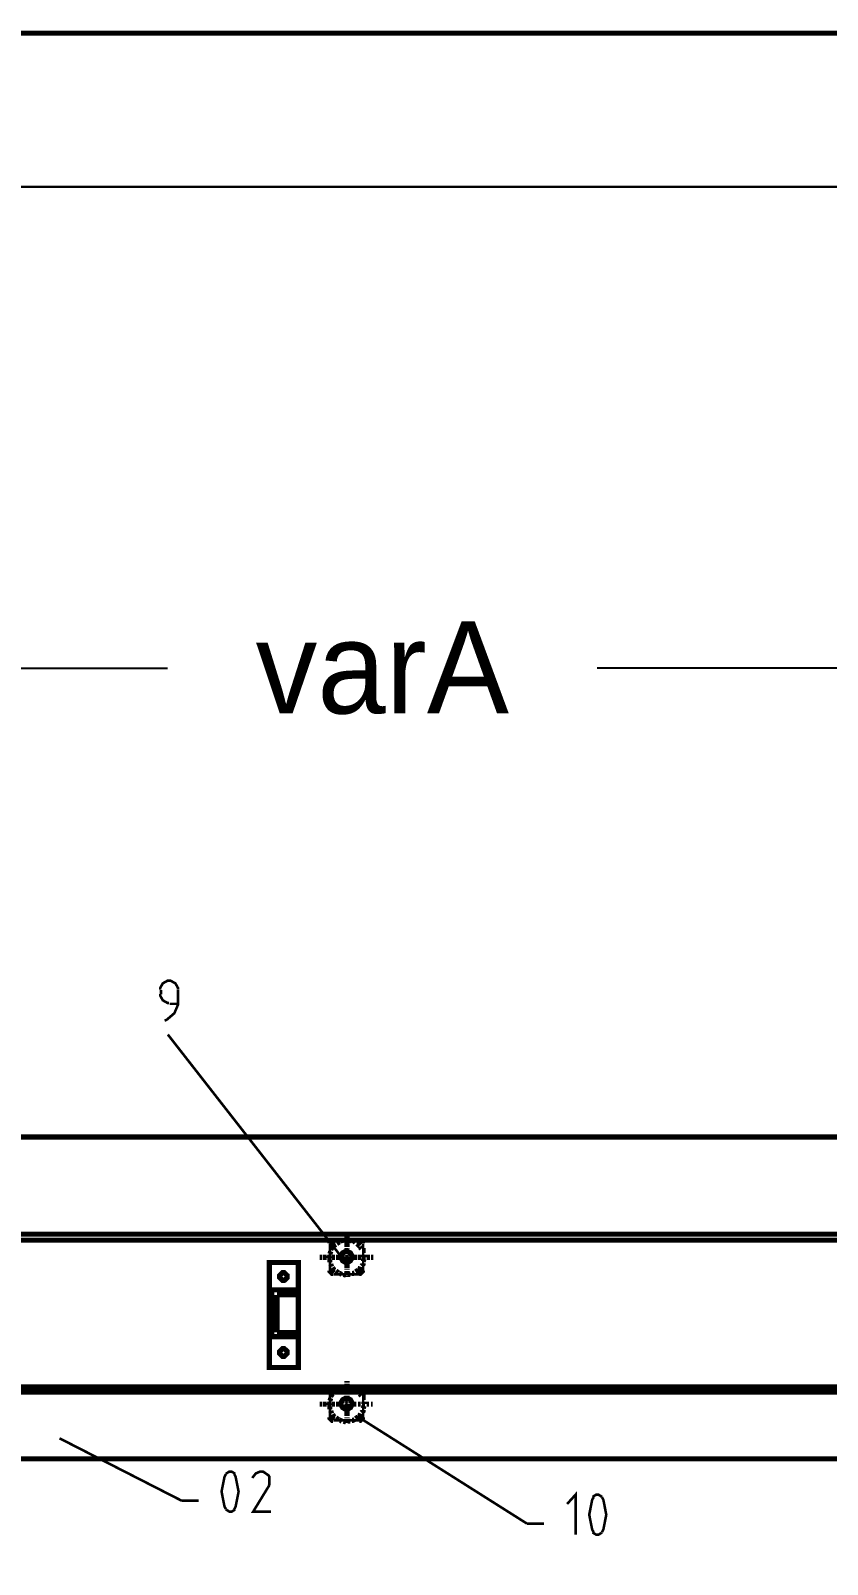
# Model space of a CAD drawing. Extents: x -4.5 to 11.4, y -10.7 to 0.4.
# Drawn here: x 1.33 to 2.886, y -2.627 to 0.368 of the extents above; entities that cross this region are included whole.
import ezdxf

# ---------------------------------------------------------------- set-up
doc = ezdxf.new("R2010")
doc.units = 0
doc.header["$MEASUREMENT"] = 0
doc.dimstyles.get("Standard").update_dxf_attribs({"dimtxt": 0.18, "dimasz": 0.18, "dimexe": 0.18, "dimexo": 0.0625, "dimgap": 0.09, "dimtad": 0, "dimtih": 1, "dimtoh": 1, "dimdec": 4, "dimzin": 0, "dimdsep": 46, "dimtxsty": 'Standard', "dimcen": 0.09, "dimadec": 0, "dimazin": 0, "dimtfac": 1, "dimtdec": 4, "dimtofl": 0, "dimtmove": 0, "dimatfit": 3, "dimfxl": 1, "dimtolj": 1, "dimtzin": 0, "dimarcsym": 0})

# ---------------------------------------------------------------- blocks, each defined once
blk = doc.blocks.new('*D0')
at = {"color": 0, "linetype": 'Continuous', "lineweight": -2, "transparency": 16777216}
for p, q in [((-0.3489, -1.7297), (-0.3489, -0.6966)), ((4.3828, -1.7297), (4.3828, -0.6966)), ((-0.1689, -0.8766), (1.5969, -0.8766)), ((4.2028, -0.8766), (2.4369, -0.8766))]:
    blk.add_line(p, q, dxfattribs=at)
at = {"color": 0, "linetype": 'Continuous', "transparency": 16777216}
for points in [[(-0.1689, -0.8466), (-0.1689, -0.9066), (-0.3489, -0.8766)], [(4.2028, -0.8466), (4.2028, -0.9066), (4.3828, -0.8766)]]:
    blk.add_solid(points, dxfattribs=at)
at = {"layer": 'Defpoints', "color": 0, "linetype": 'Continuous', "transparency": 16777216}
for p in [(4.3828, -0.8766), (-0.3489, -1.7922), (4.3828, -1.7922)]:
    blk.add_point(p, dxfattribs=at)
at = {"color": 0, "linetype": 'Continuous', "transparency": 16777216, "insert": (2.0169, -0.8766), "char_height": 0.18, "attachment_point": 5}
blk.add_mtext('\\A1;varA', dxfattribs=at)

msp = doc.modelspace()

# ---------------------------------------------------------------- linework, layer by layer
at = {"color": 0}
for points, const_width in [([(11.4161, 0.362793), (-4.465507, 0.362793), (-4.465507, -10.67885), (11.4161, -10.67885), (11.4161, 0.362793)], 0.01), ([(8.834453, 0.062793), (-4.165507, 0.062793), (-4.165507, -10.38051), (8.834453, -10.355553), (8.834453, 0.062793)], 0.005), ([(1.947783, -1.980557), (1.947783, -1.980557)], 0.01), ([(1.947783, -1.980557), (1.947783, -1.980557)], 0.01), ([(1.920283, -1.997207), (1.919633, -1.997207), (1.917783, -1.999057), (1.917783, -1.999707), (1.917783, -2.000307), (1.919633, -2.002197), (1.920283, -2.002197), (1.920883, -2.002197), (1.922773, -2.000307), (1.922773, -1.999707), (1.922773, -1.999057), (1.920883, -1.997207), (1.920283, -1.997207)], 0.005), ([(1.920283, -1.997207), (1.919633, -1.997207), (1.917783, -1.999057), (1.917783, -1.999707), (1.917783, -2.000307), (1.919633, -2.002197), (1.920283, -2.002197), (1.920883, -2.002197), (1.922773, -2.000307), (1.922773, -1.999707), (1.922773, -1.999057), (1.920883, -1.997207), (1.920283, -1.997207)], 0.005), ([(1.971923, -1.997207), (1.971283, -1.997207), (1.969433, -1.999057), (1.969433, -1.999707), (1.969433, -2.000307), (1.971283, -2.002197), (1.971923, -2.002197), (1.972513, -2.002197), (1.974423, -2.000307), (1.974423, -1.999707), (1.974423, -1.999057), (1.972513, -1.997207), (1.971923, -1.997207)], 0.005), ([(1.971923, -1.997207), (1.971283, -1.997207), (1.969433, -1.999057), (1.969433, -1.999707), (1.969433, -2.000307), (1.971283, -2.002197), (1.971923, -2.002197), (1.972513, -2.002197), (1.974423, -2.000307), (1.974423, -1.999707), (1.974423, -1.999057), (1.972513, -1.997207), (1.971923, -1.997207)], 0.005), ([(1.852783, -2.242227), (1.796083, -2.242227), (1.796083, -2.037197), (1.852783, -2.037197), (1.852783, -2.242227)], 0.01), ([(1.946973, -2.015547), (1.945013, -2.015547), (1.939263, -2.018697), (1.936113, -2.024387), (1.936113, -2.026347), (1.936113, -2.028237), (1.939263, -2.033987), (1.945013, -2.037197), (1.946973, -2.037197), (1.948863, -2.037197), (1.954563, -2.033987), (1.957773, -2.028237), (1.957773, -2.026347), (1.957773, -2.024387), (1.954563, -2.018697), (1.948863, -2.015547), (1.946973, -2.015547)], 0.01), ([(1.946973, -2.015547), (1.945013, -2.015547), (1.939263, -2.018697), (1.936113, -2.024387), (1.936113, -2.026347), (1.936113, -2.028237), (1.939263, -2.033987), (1.945013, -2.037197), (1.946973, -2.037197), (1.948863, -2.037197), (1.954563, -2.033987), (1.957773, -2.028237), (1.957773, -2.026347), (1.957773, -2.024387), (1.954563, -2.018697), (1.948863, -2.015547), (1.946973, -2.015547)], 0.01), ([(1.946973, -2.015547), (1.945013, -2.015547), (1.939263, -2.018697), (1.936113, -2.024387), (1.936113, -2.026347), (1.936113, -2.028237), (1.939263, -2.033987), (1.945013, -2.037197), (1.946973, -2.037197), (1.948863, -2.037197), (1.954563, -2.033987), (1.957773, -2.028237), (1.957773, -2.026347), (1.957773, -2.024387), (1.954563, -2.018697), (1.948863, -2.015547), (1.946973, -2.015547)], 0.01), ([(1.946973, -2.015547), (1.945013, -2.015547), (1.939263, -2.018697), (1.936113, -2.024387), (1.936113, -2.026347), (1.936113, -2.028237), (1.939263, -2.033987), (1.945013, -2.037197), (1.946973, -2.037197), (1.948863, -2.037197), (1.954563, -2.033987), (1.957773, -2.028237), (1.957773, -2.026347), (1.957773, -2.024387), (1.954563, -2.018697), (1.948863, -2.015547), (1.946973, -2.015547)], 0.01), ([(1.946973, -2.015547), (1.945013, -2.015547), (1.939263, -2.018697), (1.936113, -2.024387), (1.936113, -2.026347), (1.936113, -2.028237), (1.939263, -2.033987), (1.945013, -2.037197), (1.946973, -2.037197), (1.948863, -2.037197), (1.954563, -2.033987), (1.957773, -2.028237), (1.957773, -2.026347), (1.957773, -2.024387), (1.954563, -2.018697), (1.948863, -2.015547), (1.946973, -2.015547)], 0.005), ([(1.946973, -2.015547), (1.945013, -2.015547), (1.939263, -2.018697), (1.936113, -2.024387), (1.936113, -2.026347), (1.936113, -2.028237), (1.939263, -2.033987), (1.945013, -2.037197), (1.946973, -2.037197), (1.948863, -2.037197), (1.954563, -2.033987), (1.957773, -2.028237), (1.957773, -2.026347), (1.957773, -2.024387), (1.954563, -2.018697), (1.948863, -2.015547), (1.946973, -2.015547)], 0.005), ([(1.823603, -2.057207), (1.821703, -2.057207), (1.816113, -2.062807), (1.816113, -2.064697), (1.816113, -2.066547), (1.821703, -2.072187), (1.823603, -2.072187), (1.825453, -2.072187), (1.831143, -2.066547), (1.831143, -2.064697), (1.831143, -2.062807), (1.825453, -2.057207), (1.823603, -2.057207)], 0.01), ([(1.920283, -2.050547), (1.919633, -2.050547), (1.917783, -2.052387), (1.917783, -2.053027), (1.917783, -2.053627), (1.919633, -2.055527), (1.920283, -2.055527), (1.920883, -2.055527), (1.922773, -2.053627), (1.922773, -2.053027), (1.922773, -2.052387), (1.920883, -2.050547), (1.920283, -2.050547)], 0.005), ([(1.920283, -2.050547), (1.919633, -2.050547), (1.917783, -2.052387), (1.917783, -2.053027), (1.917783, -2.053627), (1.919633, -2.055527), (1.920283, -2.055527), (1.920883, -2.055527), (1.922773, -2.053627), (1.922773, -2.053027), (1.922773, -2.052387), (1.920883, -2.050547), (1.920283, -2.050547)], 0.005), ([(1.971923, -2.050547), (1.971283, -2.050547), (1.969433, -2.052387), (1.969433, -2.053027), (1.969433, -2.053627), (1.971283, -2.055527), (1.971923, -2.055527), (1.972513, -2.055527), (1.974423, -2.053627), (1.974423, -2.053027), (1.974423, -2.052387), (1.972513, -2.050547), (1.971923, -2.050547)], 0.005), ([(1.971923, -2.050547), (1.971283, -2.050547), (1.969433, -2.052387), (1.969433, -2.053027), (1.969433, -2.053627), (1.971283, -2.055527), (1.971923, -2.055527), (1.972513, -2.055527), (1.974423, -2.053627), (1.974423, -2.053027), (1.974423, -2.052387), (1.972513, -2.050547), (1.971923, -2.050547)], 0.005), ([(1.823603, -2.205547), (1.821703, -2.205547), (1.816113, -2.211127), (1.816113, -2.213027), (1.816113, -2.214877), (1.821703, -2.220517), (1.823603, -2.220517), (1.825453, -2.220517), (1.831143, -2.214877), (1.831143, -2.213027), (1.831143, -2.211127), (1.825453, -2.205547), (1.823603, -2.205547)], 0.01), ([(1.947783, -2.267167), (1.947783, -2.267167)], 0.01), ([(1.947783, -2.268867), (1.947783, -2.268867)], 0.01), ([(1.920283, -2.283887), (1.919633, -2.283887), (1.917783, -2.285727), (1.917783, -2.286377), (1.917783, -2.286977), (1.919633, -2.288877), (1.920283, -2.288877), (1.920883, -2.288877), (1.922773, -2.286977), (1.922773, -2.286377), (1.922773, -2.285727), (1.920883, -2.283887), (1.920283, -2.283887)], 0.005), ([(1.946973, -2.302227), (1.945013, -2.302227), (1.939263, -2.305367), (1.936113, -2.311067), (1.936113, -2.313017), (1.936113, -2.314917), (1.939263, -2.320667), (1.945013, -2.323867), (1.946973, -2.323867), (1.948863, -2.323867), (1.954563, -2.320667), (1.957773, -2.314917), (1.957773, -2.313017), (1.957773, -2.311067), (1.954563, -2.305367), (1.948863, -2.302227), (1.946973, -2.302227)], 0.01), ([(1.946973, -2.302227), (1.945013, -2.302227), (1.939263, -2.305367), (1.936113, -2.311067), (1.936113, -2.313017), (1.936113, -2.314917), (1.939263, -2.320667), (1.945013, -2.323867), (1.946973, -2.323867), (1.948863, -2.323867), (1.954563, -2.320667), (1.957773, -2.314917), (1.957773, -2.313017), (1.957773, -2.311067), (1.954563, -2.305367), (1.948863, -2.302227), (1.946973, -2.302227)], 0.01), ([(1.946973, -2.302227), (1.945013, -2.302227), (1.939263, -2.305367), (1.936113, -2.311067), (1.936113, -2.313017), (1.936113, -2.314917), (1.939263, -2.320667), (1.945013, -2.323867), (1.946973, -2.323867), (1.948863, -2.323867), (1.954563, -2.320667), (1.957773, -2.314917), (1.957773, -2.313017), (1.957773, -2.311067), (1.954563, -2.305367), (1.948863, -2.302227), (1.946973, -2.302227)], 0.005), ([(1.971923, -2.283887), (1.971283, -2.283887), (1.969433, -2.285727), (1.969433, -2.286377), (1.969433, -2.286977), (1.971283, -2.288877), (1.971923, -2.288877), (1.972513, -2.288877), (1.974423, -2.286977), (1.974423, -2.286377), (1.974423, -2.285727), (1.972513, -2.283887), (1.971923, -2.283887)], 0.005), ([(1.920283, -2.337207), (1.919633, -2.337207), (1.917783, -2.339057), (1.917783, -2.339707), (1.917783, -2.340307), (1.919633, -2.342207), (1.920283, -2.342207), (1.920883, -2.342207), (1.922773, -2.340307), (1.922773, -2.339707), (1.922773, -2.339057), (1.920883, -2.337207), (1.920283, -2.337207)], 0.005), ([(1.971923, -2.337207), (1.971283, -2.337207), (1.969433, -2.339057), (1.969433, -2.339707), (1.969433, -2.340307), (1.971283, -2.342207), (1.971923, -2.342207), (1.972513, -2.342207), (1.974423, -2.340307), (1.974423, -2.339707), (1.974423, -2.339057), (1.972513, -2.337207), (1.971923, -2.337207)], 0.005), ([(1.947783, -2.352197), (1.947783, -2.352197)], 0.01)]:
    msp.add_lwpolyline(points, close=True, dxfattribs=dict(at, const_width=const_width))
for points, const_width in [([(1.617793, -1.504697), (1.617793, -1.501547), (1.612593, -1.492267), (1.603293, -1.487167), (1.600293, -1.487167), (1.597093, -1.487167), (1.587893, -1.492267), (1.582793, -1.501547), (1.582793, -1.504697)], 0.005), ([(1.582793, -1.513057), (1.582793, -1.516087), (1.587893, -1.525367), (1.597093, -1.530517), (1.600293, -1.530517)], 0.005), ([(1.584493, -1.505517), (1.584493, -1.513867)], 0.005), ([(1.591393, -1.565087), (1.595293, -1.563667), (1.610493, -1.550747), (1.617793, -1.533667), (1.617793, -1.528027)], 0.005), ([(1.617793, -1.528837), (1.617793, -1.505517)], 0.005), ([(1.601093, -1.532197), (1.617793, -1.532197)], 0.005), ([(1.942793, -2.033887), (1.597793, -1.592207)], 0.005), ([(-0.803907, -2.420547), (4.382783, -2.420547), (4.382783, -1.792177)], 0.01), ([(4.382783, -1.792177), (-0.348907, -1.792177), (-0.348907, -2.420547)], 0.01), ([(1.947783, -1.980557), (1.947783, -1.982187)], 0.01), ([(1.947783, -1.980557), (1.947783, -1.982187)], 0.01), ([(4.001113, -1.982187), (-0.348907, -1.982187)], 0.01), ([(4.001113, -1.993847), (-0.348907, -1.993847)], 0.01), ([(1.920283, -1.993847), (1.918813, -1.993847), (1.914473, -1.998237), (1.914473, -1.999707)], 0.01), ([(1.920283, -1.993847), (1.918813, -1.993847), (1.914473, -1.998237), (1.914473, -1.999707)], 0.01), ([(1.919463, -2.007197), (1.916103, -2.012177)], 0.01), ([(1.919463, -2.007197), (1.916103, -2.012177)], 0.01), ([(1.914473, -2.053847), (1.914473, -2.000517)], 0.005), ([(1.914473, -2.053847), (1.914473, -2.000517)], 0.005), ([(1.926143, -2.002197), (1.922773, -2.003877), (1.921083, -2.005517)], 0.01), ([(1.926143, -2.002197), (1.922773, -2.003877), (1.921083, -2.005517)], 0.01), ([(1.921083, -1.995527), (1.972793, -1.995527)], 0.005), ([(1.921083, -1.995527), (1.972793, -1.995527)], 0.005), ([(1.932753, -1.997207), (1.927763, -2.000517)], 0.01), ([(1.932753, -1.997207), (1.927763, -2.000517)], 0.01), ([(1.941113, -1.993847), (1.934433, -1.995527)], 0.01), ([(1.941113, -1.993847), (1.934433, -1.995527)], 0.01), ([(1.949463, -1.993847), (1.947783, -1.993847), (1.944473, -1.993847)], 0.01), ([(1.949463, -1.993847), (1.947783, -1.993847), (1.944473, -1.993847)], 0.01), ([(1.947783, -1.983867), (1.947783, -1.985547), (1.947783, -1.987167), (1.947783, -1.988847), (1.947783, -1.990527), (1.947783, -1.992227), (1.947783, -1.993847)], 0.01), ([(1.947783, -1.983867), (1.947783, -1.985547), (1.947783, -1.987167), (1.947783, -1.988847), (1.947783, -1.990527), (1.947783, -1.992227), (1.947783, -1.993847)], 0.01), ([(1.947783, -1.995527), (1.947783, -1.997207)], 0.01), ([(1.947783, -1.995527), (1.947783, -1.997207)], 0.01), ([(1.947783, -1.998837), (1.947783, -2.000517), (1.947783, -2.002197), (1.947783, -2.003877), (1.947783, -2.005517), (1.947783, -2.007197)], 0.01), ([(1.947783, -1.998837), (1.947783, -2.000517), (1.947783, -2.002197), (1.947783, -2.003877), (1.947783, -2.005517), (1.947783, -2.007197)], 0.01), ([(1.947783, -2.008877), (1.947783, -2.010557)], 0.01), ([(1.947783, -2.008877), (1.947783, -2.010557)], 0.01), ([(1.957773, -1.995527), (1.952783, -1.993847)], 0.01), ([(1.957773, -1.995527), (1.952783, -1.993847)], 0.01), ([(1.964433, -1.998837), (1.961133, -1.995527)], 0.01), ([(1.964433, -1.998837), (1.961133, -1.995527)], 0.01), ([(1.972793, -2.003877), (1.971113, -2.003877), (1.967813, -2.000517)], 0.01), ([(1.972793, -2.003877), (1.971113, -2.003877), (1.967813, -2.000517)], 0.01), ([(1.977783, -1.999707), (1.977783, -1.998237), (1.973393, -1.993847), (1.971923, -1.993847)], 0.01), ([(1.977783, -1.999707), (1.977783, -1.998237), (1.973393, -1.993847), (1.971923, -1.993847)], 0.01), ([(1.976103, -2.010557), (1.972793, -2.007197)], 0.01), ([(1.976103, -2.010557), (1.972793, -2.007197)], 0.01), ([(1.979463, -2.000517), (1.979463, -2.053847)], 0.005), ([(1.979463, -2.000517), (1.979463, -2.053847)], 0.005), ([(1.894453, -2.027207), (1.899453, -2.027207)], 0.01), ([(1.899453, -2.027207), (1.896133, -2.027207)], 0.01), ([(1.901133, -2.027207), (1.907793, -2.027207)], 0.01), ([(1.907793, -2.027207), (1.902813, -2.027207)], 0.01), ([(1.909423, -2.027207), (1.916103, -2.027207)], 0.01), ([(1.916103, -2.027207), (1.911113, -2.027207)], 0.01), ([(1.914473, -2.023847), (1.912793, -2.027207), (1.912793, -2.028837)], 0.01), ([(1.914473, -2.023847), (1.912793, -2.027207), (1.912793, -2.028837)], 0.01), ([(1.916103, -2.015547), (1.914473, -2.020547)], 0.01), ([(1.916103, -2.015547), (1.914473, -2.020547)], 0.01), ([(1.914473, -2.032197), (1.914473, -2.037197)], 0.01), ([(1.914473, -2.032197), (1.914473, -2.037197)], 0.01), ([(1.916103, -2.040497), (1.917783, -2.045547)], 0.01), ([(1.916103, -2.040497), (1.917783, -2.045547)], 0.01), ([(1.917783, -2.027207), (1.924453, -2.027207)], 0.01), ([(1.924453, -2.027207), (1.919463, -2.027207)], 0.01), ([(1.926143, -2.027207), (1.932753, -2.027207)], 0.01), ([(1.934433, -2.027207), (1.927763, -2.027207)], 0.01), ([(1.934433, -2.027207), (1.941113, -2.027207)], 0.01), ([(1.942793, -2.027207), (1.936113, -2.027207)], 0.01), ([(1.951083, -2.027207), (1.944473, -2.027207)], 0.01), ([(1.944473, -2.027207), (1.949463, -2.027207)], 0.01), ([(1.947783, -2.012177), (1.947783, -2.013867), (1.947783, -2.015547), (1.947783, -2.017167), (1.947783, -2.018867), (1.947783, -2.020547)], 0.01), ([(1.947783, -2.012177), (1.947783, -2.013867), (1.947783, -2.015547), (1.947783, -2.017167), (1.947783, -2.018867), (1.947783, -2.020547)], 0.01), ([(1.947783, -2.022227), (1.947783, -2.023847)], 0.01), ([(1.947783, -2.022227), (1.947783, -2.023847)], 0.01), ([(1.947783, -2.025527), (1.947783, -2.027207), (1.947783, -2.028837), (1.947783, -2.030517), (1.947783, -2.032197), (1.947783, -2.033887)], 0.01), ([(1.947783, -2.025527), (1.947783, -2.027207), (1.947783, -2.028837), (1.947783, -2.030517), (1.947783, -2.032197), (1.947783, -2.033887)], 0.01), ([(1.947783, -2.035517), (1.947783, -2.037197)], 0.01), ([(1.947783, -2.035517), (1.947783, -2.037197)], 0.01), ([(1.947783, -2.038877), (1.947783, -2.040497), (1.947783, -2.042177), (1.947783, -2.043867), (1.947783, -2.045547), (1.947783, -2.047187), (1.947783, -2.048867)], 0.01), ([(1.947783, -2.038877), (1.947783, -2.040497), (1.947783, -2.042177), (1.947783, -2.043867), (1.947783, -2.045547), (1.947783, -2.047187), (1.947783, -2.048867)], 0.01), ([(1.959453, -2.027207), (1.952783, -2.027207)], 0.01), ([(1.952783, -2.027207), (1.957773, -2.027207)], 0.01), ([(1.967813, -2.027207), (1.961133, -2.027207)], 0.01), ([(1.961133, -2.027207), (1.966113, -2.027207)], 0.01), ([(1.969433, -2.027207), (1.974423, -2.027207)], 0.01), ([(1.976103, -2.027207), (1.971113, -2.027207)], 0.01), ([(1.976103, -2.043867), (1.979463, -2.040497), (1.979463, -2.038877)], 0.01), ([(1.976103, -2.043867), (1.979463, -2.040497), (1.979463, -2.038877)], 0.01), ([(1.979463, -2.018867), (1.979463, -2.013867), (1.977783, -2.013867)], 0.01), ([(1.979463, -2.018867), (1.979463, -2.013867), (1.977783, -2.013867)], 0.01), ([(1.977783, -2.027207), (1.982783, -2.027207)], 0.01), ([(1.984463, -2.027207), (1.979463, -2.027207)], 0.01), ([(1.979463, -2.035517), (1.981103, -2.030517)], 0.01), ([(1.979463, -2.035517), (1.981103, -2.030517)], 0.01), ([(1.981103, -2.027207), (1.981103, -2.022227)], 0.01), ([(1.981103, -2.027207), (1.981103, -2.022227)], 0.01), ([(1.986143, -2.027207), (1.991133, -2.027207)], 0.01), ([(1.992753, -2.027207), (1.987763, -2.027207)], 0.01), ([(1.994453, -2.027207), (1.997813, -2.027207)], 0.01), ([(1.999433, -2.027207), (1.996133, -2.027207)], 0.01), ([(1.914473, -2.053027), (1.914473, -2.054447), (1.918813, -2.058837), (1.920283, -2.058837)], 0.01), ([(1.914473, -2.053027), (1.914473, -2.054447), (1.918813, -2.058837), (1.920283, -2.058837)], 0.01), ([(1.919463, -2.047187), (1.922773, -2.052227)], 0.01), ([(1.919463, -2.047187), (1.922773, -2.052227)], 0.01), ([(1.972793, -2.060527), (1.921083, -2.060527)], 0.005), ([(1.972793, -2.060527), (1.921083, -2.060527)], 0.005), ([(1.926143, -2.053847), (1.931133, -2.057207)], 0.01), ([(1.926143, -2.053847), (1.931133, -2.057207)], 0.01), ([(1.932753, -2.058837), (1.934433, -2.058837), (1.937793, -2.060527)], 0.01), ([(1.932753, -2.058837), (1.934433, -2.058837), (1.937793, -2.060527)], 0.01), ([(1.941113, -2.060527), (1.946103, -2.062207)], 0.01), ([(1.941113, -2.060527), (1.946103, -2.062207)], 0.01), ([(1.947783, -2.050547), (1.947783, -2.052227)], 0.01), ([(1.947783, -2.050547), (1.947783, -2.052227)], 0.01), ([(1.947783, -2.053847), (1.947783, -2.055527), (1.947783, -2.057207), (1.947783, -2.058837), (1.947783, -2.060527), (1.947783, -2.062207)], 0.01), ([(1.947783, -2.053847), (1.947783, -2.055527), (1.947783, -2.057207), (1.947783, -2.058837), (1.947783, -2.060527), (1.947783, -2.062207)], 0.01), ([(1.947783, -2.063887), (1.947783, -2.065517)], 0.01), ([(1.947783, -2.063887), (1.947783, -2.065517)], 0.01), ([(1.949463, -2.060527), (1.954463, -2.060527)], 0.01), ([(1.949463, -2.060527), (1.954463, -2.060527)], 0.01), ([(1.957773, -2.058837), (1.959453, -2.058837), (1.962753, -2.057207)], 0.01), ([(1.957773, -2.058837), (1.959453, -2.058837), (1.962753, -2.057207)], 0.01), ([(1.964433, -2.055527), (1.969433, -2.052227)], 0.01), ([(1.964433, -2.055527), (1.969433, -2.052227)], 0.01), ([(1.971923, -2.058837), (1.973393, -2.058837), (1.977783, -2.054447), (1.977783, -2.053027)], 0.01), ([(1.971923, -2.058837), (1.973393, -2.058837), (1.977783, -2.054447), (1.977783, -2.053027)], 0.01), ([(1.972793, -2.050547), (1.974423, -2.045547)], 0.01), ([(1.972793, -2.050547), (1.974423, -2.045547)], 0.01), ([(1.801143, -2.090527), (1.801143, -2.182207), (1.847793, -2.182207)], 0.01), ([(1.801143, -2.090527), (1.847793, -2.090527), (1.847793, -2.100497), (1.811113, -2.100497)], 0.01), ([(1.811113, -2.100497), (1.811113, -2.173867)], 0.01), ([(1.801143, -2.182207), (1.847793, -2.182207), (1.847793, -2.173867), (1.811113, -2.173867)], 0.01), ([(4.001113, -2.280517), (-0.348907, -2.280517)], 0.01), ([(1.920283, -2.280517), (1.918813, -2.280517), (1.914473, -2.284917), (1.914473, -2.286377)], 0.01), ([(1.941113, -2.280517), (1.934433, -2.282197)], 0.01), ([(1.949463, -2.280517), (1.947783, -2.280517), (1.944473, -2.280517)], 0.01), ([(1.947783, -2.268867), (1.947783, -2.270547), (1.947783, -2.272227)], 0.01), ([(1.947783, -2.273847), (1.947783, -2.275527), (1.947783, -2.277207), (1.947783, -2.278837), (1.947783, -2.280517), (1.947783, -2.282197)], 0.01), ([(1.957773, -2.282197), (1.952783, -2.280517)], 0.01), ([(1.977783, -2.286377), (1.977783, -2.284917), (1.973393, -2.280517), (1.971923, -2.280517)], 0.01), ([(4.001113, -2.290497), (-0.348907, -2.290497)], 0.01), ([(1.914473, -2.310527), (1.912793, -2.313887), (1.912793, -2.315517)], 0.01), ([(1.916103, -2.302227), (1.914473, -2.307207)], 0.01), ([(1.919463, -2.293867), (1.916103, -2.298867)], 0.01), ([(1.914473, -2.340527), (1.914473, -2.287197)], 0.005), ([(1.926143, -2.288877), (1.922773, -2.290497), (1.921083, -2.292177)], 0.01), ([(1.921083, -2.282197), (1.972793, -2.282197)], 0.005), ([(1.932753, -2.283887), (1.927763, -2.287197)], 0.01), ([(1.947783, -2.283887), (1.947783, -2.285517)], 0.01), ([(1.947783, -2.287197), (1.947783, -2.288877), (1.947783, -2.290497), (1.947783, -2.292177), (1.947783, -2.293867), (1.947783, -2.295547)], 0.01), ([(1.947783, -2.297187), (1.947783, -2.298867)], 0.01), ([(1.947783, -2.300547), (1.947783, -2.302227), (1.947783, -2.303847), (1.947783, -2.305527), (1.947783, -2.307207), (1.947783, -2.308837)], 0.01), ([(1.947783, -2.310527), (1.947783, -2.312207)], 0.01), ([(1.964433, -2.285517), (1.961133, -2.282197)], 0.01), ([(1.972793, -2.290497), (1.971113, -2.290497), (1.967813, -2.287197)], 0.01), ([(1.976103, -2.297187), (1.972793, -2.293867)], 0.01), ([(1.979463, -2.305527), (1.979463, -2.300547), (1.977783, -2.300547)], 0.01), ([(1.981103, -2.313887), (1.981103, -2.308837)], 0.01), ([(1.979463, -2.287197), (1.979463, -2.340527)], 0.005), ([(1.894453, -2.313887), (1.899453, -2.313887)], 0.01), ([(1.901133, -2.313887), (1.907793, -2.313887)], 0.01), ([(1.909423, -2.313887), (1.916103, -2.313887)], 0.01), ([(1.914473, -2.318877), (1.914473, -2.323867)], 0.01), ([(1.914473, -2.339707), (1.914473, -2.341127), (1.918813, -2.345517), (1.920283, -2.345517)], 0.01), ([(1.916103, -2.327177), (1.917783, -2.332167)], 0.01), ([(1.917783, -2.313887), (1.924453, -2.313887)], 0.01), ([(1.919463, -2.333847), (1.922773, -2.338847)], 0.01), ([(1.926143, -2.313887), (1.932753, -2.313887)], 0.01), ([(1.926143, -2.340527), (1.931133, -2.343887)], 0.01), ([(1.934433, -2.313887), (1.941113, -2.313887)], 0.01), ([(1.944473, -2.313887), (1.949463, -2.313887)], 0.01), ([(1.947783, -2.313887), (1.947783, -2.315517), (1.947783, -2.317197), (1.947783, -2.318877), (1.947783, -2.320497), (1.947783, -2.322187)], 0.01), ([(1.947783, -2.323867), (1.947783, -2.325557)], 0.01), ([(1.947783, -2.327177), (1.947783, -2.328867), (1.947783, -2.330547), (1.947783, -2.332167), (1.947783, -2.333847), (1.947783, -2.335527), (1.947783, -2.337207)], 0.01), ([(1.947783, -2.338847), (1.947783, -2.340527)], 0.01), ([(1.952783, -2.313887), (1.957773, -2.313887)], 0.01), ([(1.961133, -2.313887), (1.966113, -2.313887)], 0.01), ([(1.964433, -2.342207), (1.969433, -2.338847)], 0.01), ([(1.969433, -2.313887), (1.974423, -2.313887)], 0.01), ([(1.971923, -2.345517), (1.973393, -2.345517), (1.977783, -2.341127), (1.977783, -2.339707)], 0.01), ([(1.972793, -2.337207), (1.974423, -2.332167)], 0.01), ([(1.976103, -2.330547), (1.979463, -2.327177), (1.979463, -2.325557)], 0.01), ([(1.977783, -2.313887), (1.982783, -2.313887)], 0.01), ([(1.979463, -2.322187), (1.981103, -2.317197)], 0.01), ([(1.986143, -2.313887), (1.991133, -2.313887)], 0.01), ([(1.994453, -2.313887), (1.997813, -2.313887)], 0.01), ([(1.972793, -2.345517), (1.921083, -2.345517)], 0.005), ([(1.932753, -2.345517), (1.934433, -2.345517), (1.937793, -2.347197)], 0.01), ([(1.941113, -2.347197), (1.946103, -2.348877)], 0.01), ([(1.947783, -2.342207), (1.947783, -2.343887), (1.947783, -2.345517), (1.947783, -2.347197), (1.947783, -2.348877), (1.947783, -2.350497)], 0.01), ([(1.949463, -2.347197), (1.954463, -2.347197)], 0.01), ([(1.957773, -2.345517), (1.959453, -2.345517), (1.962753, -2.343887)], 0.01), ([(1.977783, -2.343887), (2.299453, -2.547187)], 0.005), ([(1.386093, -2.380517), (1.624393, -2.502197)], 0.005), ([(1.711493, -2.450337), (1.708493, -2.455707), (1.702793, -2.484687), (1.708493, -2.513697), (1.711493, -2.519067)], 0.005), ([(1.728993, -2.449907), (1.728393, -2.449197), (1.722293, -2.445497), (1.720293, -2.445497), (1.718093, -2.445497), (1.712093, -2.449197), (1.711593, -2.449907)], 0.005), ([(1.727493, -2.519067), (1.730293, -2.513697), (1.736093, -2.484687), (1.730293, -2.455707), (1.727493, -2.450337)], 0.005), ([(1.780463, -2.445497), (1.778493, -2.445447), (1.769793, -2.448977), (1.763993, -2.456367), (1.763393, -2.458307)], 0.005), ([(1.795113, -2.472307), (1.795933, -2.470947), (1.796313, -2.455867), (1.795543, -2.454517), (1.794743, -2.453097), (1.783823, -2.445497), (1.780203, -2.445497)], 0.005), ([(1.796083, -2.472197), (1.764493, -2.523847), (1.799453, -2.523847)], 0.005), ([(2.394453, -2.568877), (2.394453, -2.490527), (2.377793, -2.508877)], 0.005), ([(1.624393, -2.502197), (1.657793, -2.502197)], 0.005), ([(2.429763, -2.495367), (2.426833, -2.500677), (2.421083, -2.529707), (2.426833, -2.558687), (2.429763, -2.564047)], 0.005), ([(2.445673, -2.494927), (2.445133, -2.494227), (2.438933, -2.490527), (2.436933, -2.490527), (2.434773, -2.490527), (2.428743, -2.494227), (2.428253, -2.494927)], 0.005), ([(2.445783, -2.564047), (2.448653, -2.558687), (2.454403, -2.529707), (2.448653, -2.500677), (2.445783, -2.495367)], 0.005), ([(1.711593, -2.519447), (1.712093, -2.520097), (1.718193, -2.523847), (1.720293, -2.523847), (1.722493, -2.523847), (1.728393, -2.520097), (1.728993, -2.519447)], 0.005), ([(2.299453, -2.547187), (2.332773, -2.547187)], 0.005), ([(2.428253, -2.564487), (2.428743, -2.565137), (2.434863, -2.568877), (2.436933, -2.568877), (2.439103, -2.568877), (2.445133, -2.565137), (2.445673, -2.564487)], 0.005)]:
    msp.add_lwpolyline(points, dxfattribs=dict(at, const_width=const_width))

# ---------------------------------------------------------------- dimensions: what is measured, and where the dimension line sits
at = {"linetype": 'Continuous'}
dim = msp.add_linear_dim(base=(4.382783, -0.876636), p1=(-0.348907, -1.792177), p2=(4.382783, -1.792177), text='varA', dimstyle='Standard', dxfattribs=at)
dim.commit()
dim.dimension.update_dxf_attribs({"geometry": '*D0', "text_midpoint": (2.016938, -0.876636)})

doc.saveas('drawing.dxf')
